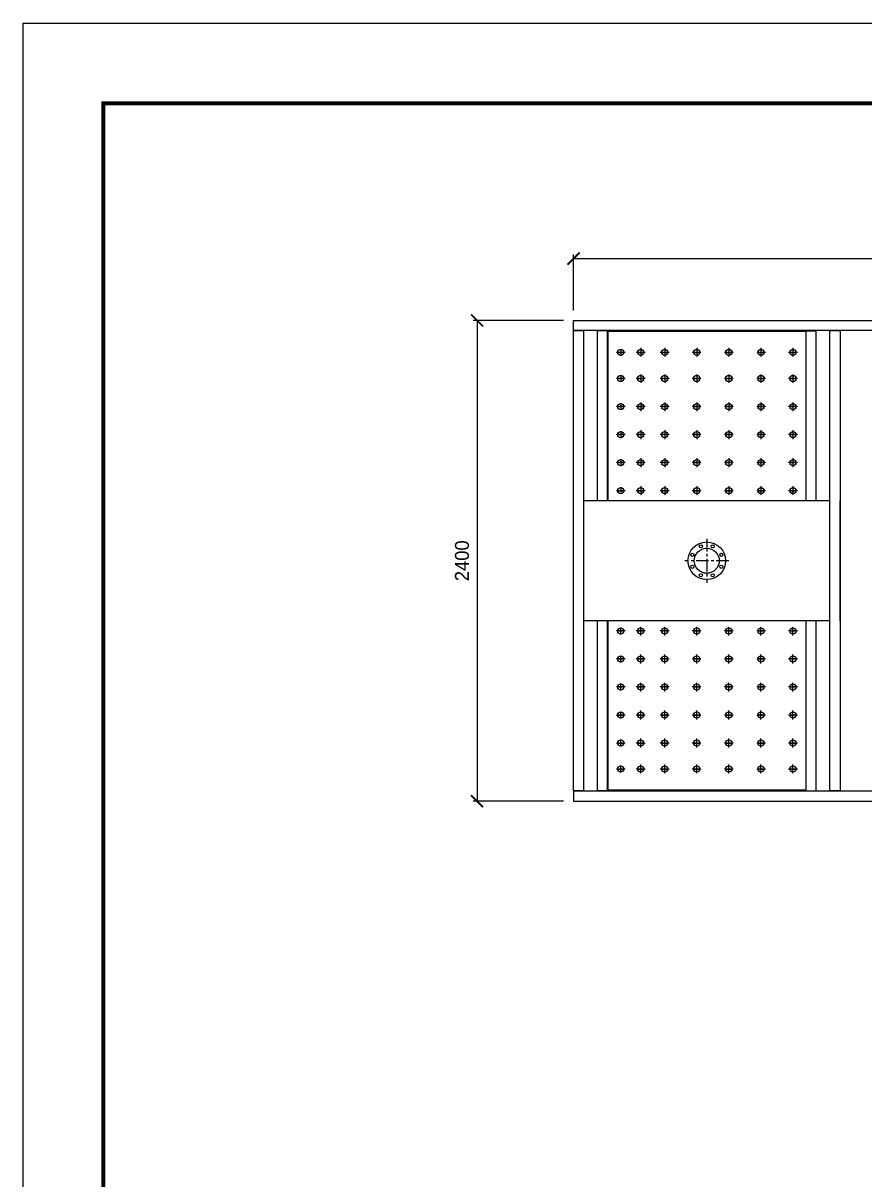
# Model space of a CAD drawing. Header units: millimetres. Extents: x 0 to 16815, y 0 to 11890.
# Drawn here: x 0 to 4202, y 6116 to 11890 of the extents above; entities that cross this region are included whole.
import ezdxf

# ---------------------------------------------------------------- set-up
doc = ezdxf.new("R2010")
doc.units = ezdxf.units.MM
doc.linetypes.add('CENTER', pattern=[2, 1.25, -0.25, 0.25, -0.25])
doc.layers.get('DEFPOINTS').update_dxf_attribs({"color": 143})
for name, color, linetype in [('CENTER', 1, 'CENTER'), ('냉각탑_dim', 1, 'Continuous'), ('냉각탑_form', 1, 'Continuous')]:
    doc.layers.add(name, color=color, linetype=linetype)
doc.styles.add('HY울릉도L', font='')
doc.styles.get('HY울릉도L').set_extended_font_data('HY울릉도L')
doc.dimstyles.new('성지DIM', dxfattribs={"dimtxt": 3.5, "dimasz": 3, "dimexe": 1, "dimexo": 2.5, "dimgap": 2, "dimtad": 1, "dimdec": 0, "dimzin": 3, "dimdsep": 46, "dimtxsty": 'HY울릉도L', "dimblk": 'ARCHTICK', "dimcen": -2, "dimclrd": 256, "dimclre": 256, "dimclrt": 7, "dimadec": 0, "dimazin": 0, "dimtfac": 1, "dimtdec": 0, "dimtofl": 0, "dimtmove": 0, "dimatfit": 3, "dimfxl": 0, "dimtolj": 1, "dimtzin": 0, "dimlwe": -1, "dimarcsym": 0})

# ---------------------------------------------------------------- blocks, each defined once
blk = doc.blocks.new('냉각탑form')
at = {"layer": 'DEFPOINTS'}
blk.add_lwpolyline([(0, 297.07), (420.1, 297.07), (420.1, 0), (0, 0)], close=True, dxfattribs=at)
at = {"layer": '냉각탑_form', "const_width": 0.5}
blk.add_lwpolyline([(10, 287.07), (10, 10), (410.1, 10), (410.1, 287.07)], close=True, dxfattribs=at)
blk = doc.blocks.new('_ArchTick')
at = {"color": 0, "linetype": 'ByBlock', "const_width": 0.15}
blk.add_lwpolyline([(-0.5, -0.5), (0.5, 0.5)], dxfattribs=at)
blk = doc.blocks.new('*D59')
at = {"layer": 'DEFPOINTS', "color": 0, "transparency": 16777216}
for p in [(2748.1, 10406.3), (2266.1, 8006.3), (2748.1, 8006.3)]:
    blk.add_point(p, dxfattribs=at)
at = {"layer": '냉각탑_dim', "transparency": 16777216}
for p, q in [((2698.1, 10406.3), (2246.1, 10406.3)), ((2698.1, 8006.3), (2246.1, 8006.3))]:
    blk.add_line(p, q, dxfattribs=at)
at = {"layer": '냉각탑_dim', "lineweight": -2, "transparency": 16777216}
blk.add_line((2266.1, 10406.3), (2266.1, 8006.3), dxfattribs=at)
at = {"layer": '냉각탑_dim', "lineweight": -2, "transparency": 16777216, "xscale": 60, "yscale": 60, "zscale": 60}
for p, rotation in [((2266.1, 10406.3), 90), ((2266.1, 8006.3), 270)]:
    blk.add_blockref('_ArchTick', p, dxfattribs=dict(at, rotation=rotation))
at = {"layer": '냉각탑_dim', "color": 7, "transparency": 16777216, "insert": (2191.1, 9206.3), "char_height": 70, "attachment_point": 5, "rotation": 90, "style": 'HY울릉도L'}
blk.add_mtext('\\A1;2400', dxfattribs=at)
blk = doc.blocks.new('*D60')
at = {"layer": 'DEFPOINTS', "color": 0, "transparency": 16777216}
for p in [(7948.1, 10714.7), (2748.1, 10406.3), (7948.1, 10406.3)]:
    blk.add_point(p, dxfattribs=at)
at = {"layer": '냉각탑_dim', "transparency": 16777216}
for p, q in [((2748.1, 10456.3), (2748.1, 10734.7)), ((7948.1, 10456.3), (7948.1, 10734.7))]:
    blk.add_line(p, q, dxfattribs=at)
at = {"layer": '냉각탑_dim', "lineweight": -2, "transparency": 16777216}
blk.add_line((2748.1, 10714.7), (7948.1, 10714.7), dxfattribs=at)
at = {"layer": '냉각탑_dim', "lineweight": -2, "transparency": 16777216, "xscale": 60, "yscale": 60, "zscale": 60, "rotation": 180}
blk.add_blockref('_ArchTick', (2748.1, 10714.7), dxfattribs=at)
at = {"layer": '냉각탑_dim', "lineweight": -2, "transparency": 16777216, "xscale": 60, "yscale": 60, "zscale": 60}
blk.add_blockref('_ArchTick', (7948.1, 10714.7), dxfattribs=at)
at = {"layer": '냉각탑_dim', "color": 7, "transparency": 16777216, "insert": (5348.1, 10789.7), "char_height": 70, "attachment_point": 5, "style": 'HY울릉도L'}
blk.add_mtext('\\A1;5200', dxfattribs=at)

msp = doc.modelspace()

# ---------------------------------------------------------------- linework, layer by layer
at = {"color": 3}
for p, q in [((2748.1, 10406.3), (4498.1, 10406.3)), ((2748.1, 10356.3), (2748.1, 10406.3)), ((2748, 8058.3), (2748, 10354.3)), ((2798, 10354.3), (2748, 10354.3)), ((4498.1, 10356.3), (2748.1, 10356.3)), ((2798, 10354.3), (2798, 8058.3)), ((2917, 10354.3), (2867, 10354.3)), ((2867, 9506.3), (2867, 10354.3)), ((2917, 9506.3), (2917, 10354.3)), ((2919, 10351.3), (2919, 9506.3)), ((3907, 10351.3), (2919, 10351.3)), ((2919, 10351.3), (2919, 9506.3)), ((3907, 10351.3), (3907, 9506.3)), ((3909, 10354.3), (3959, 10354.3)), ((3909, 9506.3), (3909, 10354.3)), ((3959, 9506.3), (3959, 10354.3)), ((4027.9, 8058.3), (4027.9, 10354.3)), ((4077.9, 10354.3), (4027.9, 10354.3)), ((4077.9, 10354.3), (4077.9, 8058.3)), ((2748, 9506.3), (2747.8, 9506.3)), ((4027.9, 9506.3), (2798, 9506.3)), ((4077.8, 9506.3), (4077.8, 8906.3)), ((2748, 8906.3), (2747.8, 8906.3)), ((4027.9, 8906.3), (2798, 8906.3)), ((2867, 8058.3), (2867, 8906.3)), ((2917, 8058.3), (2917, 8906.3)), ((2919, 8906.3), (2919, 8061.3)), ((2919, 8906.3), (2919, 8061.3)), ((3907, 8906.3), (3907, 8061.3)), ((3909, 8058.3), (3909, 8906.3)), ((3959, 8058.3), (3959, 8906.3)), ((2798, 8058.3), (2748, 8058.3)), ((4498.1, 8056.3), (2748.1, 8056.3)), ((2748.1, 8056.3), (2748.1, 8006.3)), ((2917, 8058.3), (2867, 8058.3)), ((3907, 8061.3), (2919, 8061.3)), ((3909, 8058.3), (3959, 8058.3)), ((4077.9, 8058.3), (4027.9, 8058.3)), ((2748.1, 8006.3), (4498.1, 8006.3))]:
    msp.add_line(p, q, dxfattribs=at)
for centre in [(2983, 10246.3), (3083, 10246.3), (3203, 10246.3), (3363, 10246.3), (3523, 10246.3), (3683, 10246.3), (3843, 10246.3), (2983, 10116.3), (3083, 10116.3), (3203, 10116.3), (3363, 10116.3), (3523, 10116.3), (3683, 10116.3), (3843, 10116.3), (2983, 9976.3), (3083, 9976.3), (3203, 9976.3), (3363, 9976.3), (3523, 9976.3), (3683, 9976.3), (3843, 9976.3), (2983, 9836.3), (3083, 9836.3), (3203, 9836.3), (3363, 9836.3), (3523, 9836.3), (3683, 9836.3), (3843, 9836.3), (2983, 9696.3), (3083, 9696.3), (3203, 9696.3), (3363, 9696.3), (3523, 9696.3), (3683, 9696.3), (3843, 9696.3), (2983, 9556.3), (3083, 9556.3), (3203, 9556.3), (3363, 9556.3), (3523, 9556.3), (3683, 9556.3), (3843, 9556.3), (2983, 8856.3), (3083, 8856.3), (3203, 8856.3), (3363, 8856.3), (3523, 8856.3), (3683, 8856.3), (3843, 8856.3), (2983, 8716.3), (3083, 8716.3), (3203, 8716.3), (3363, 8716.3), (3523, 8716.3), (3683, 8716.3), (3843, 8716.3), (2983, 8576.3), (3083, 8576.3), (3203, 8576.3), (3363, 8576.3), (3523, 8576.3), (3683, 8576.3), (3843, 8576.3), (2983, 8436.3), (3083, 8436.3), (3203, 8436.3), (3363, 8436.3), (3523, 8436.3), (3683, 8436.3), (3843, 8436.3), (2983, 8296.3), (3083, 8296.3), (3203, 8296.3), (3363, 8296.3), (3523, 8296.3), (3683, 8296.3), (3843, 8296.3), (2983, 8166.3), (3083, 8166.3), (3203, 8166.3), (3363, 8166.3), (3523, 8166.3), (3683, 8166.3), (3843, 8166.3)]:
    msp.add_circle(centre, 15.5)
for centre, radius in [((3412.8, 9206.3), 93.8), ((3340.7, 9236.2), 7.81), ((3412.8, 9206.3), 62.5), ((3382.9, 9278.5), 7.81), ((3442.7, 9278.5), 7.81), ((3485, 9236.2), 7.81), ((3340.7, 9176.4), 7.81), ((3485, 9176.4), 7.81), ((3382.9, 9134.1), 7.81), ((3442.7, 9134.1), 7.81)]:
    msp.add_circle(centre, radius, dxfattribs=at)
at = {"layer": 'CENTER'}
for p, q in [((3005.3, 10246.3), (2960.7, 10246.3)), ((2965.8, 10246.3), (3000.2, 10246.3)), ((3000.2, 10246.3), (2965.8, 10246.3)), ((2965.8, 10246.3), (3000.2, 10246.3)), ((2983, 10263.5), (2983, 10229.1)), ((3105.3, 10246.3), (3060.7, 10246.3)), ((3065.8, 10246.3), (3100.2, 10246.3)), ((3100.2, 10246.3), (3065.8, 10246.3)), ((3065.8, 10246.3), (3100.2, 10246.3)), ((3083, 10268.6), (3083, 10223.9)), ((3083, 10263.5), (3083, 10229.1)), ((3225.3, 10246.3), (3180.7, 10246.3)), ((3185.8, 10246.3), (3220.2, 10246.3)), ((3220.2, 10246.3), (3185.8, 10246.3)), ((3185.8, 10246.3), (3220.2, 10246.3)), ((3203, 10268.6), (3203, 10223.9)), ((3203, 10263.5), (3203, 10229.1)), ((3385.3, 10246.3), (3340.7, 10246.3)), ((3345.8, 10246.3), (3380.2, 10246.3)), ((3380.2, 10246.3), (3345.8, 10246.3)), ((3345.8, 10246.3), (3380.2, 10246.3)), ((3363, 10268.6), (3363, 10223.9)), ((3363, 10263.5), (3363, 10229.1)), ((3545.3, 10246.3), (3500.7, 10246.3)), ((3505.8, 10246.3), (3540.2, 10246.3)), ((3540.2, 10246.3), (3505.8, 10246.3)), ((3505.8, 10246.3), (3540.2, 10246.3)), ((3523, 10268.6), (3523, 10223.9)), ((3523, 10263.5), (3523, 10229.1)), ((3705.3, 10246.3), (3660.7, 10246.3)), ((3665.8, 10246.3), (3700.2, 10246.3)), ((3700.2, 10246.3), (3665.8, 10246.3)), ((3665.8, 10246.3), (3700.2, 10246.3)), ((3683, 10268.6), (3683, 10223.9)), ((3683, 10263.5), (3683, 10229.1)), ((3865.3, 10246.3), (3820.7, 10246.3)), ((3825.8, 10246.3), (3860.2, 10246.3)), ((3860.2, 10246.3), (3825.8, 10246.3)), ((3825.8, 10246.3), (3860.2, 10246.3)), ((3843, 10268.6), (3843, 10223.9)), ((3843, 10263.5), (3843, 10229.1)), ((3005.3, 10116.3), (2960.7, 10116.3)), ((2965.8, 10116.3), (3000.2, 10116.3)), ((3000.2, 10116.3), (2965.8, 10116.3)), ((2965.8, 10116.3), (3000.2, 10116.3)), ((2983, 10133.5), (2983, 10099.1)), ((3105.3, 10116.3), (3060.7, 10116.3)), ((3065.8, 10116.3), (3100.2, 10116.3)), ((3100.2, 10116.3), (3065.8, 10116.3)), ((3065.8, 10116.3), (3100.2, 10116.3)), ((3083, 10138.6), (3083, 10093.9)), ((3083, 10133.5), (3083, 10099.1)), ((3083, 10133.5), (3083, 10099.1)), ((3225.3, 10116.3), (3180.7, 10116.3)), ((3185.8, 10116.3), (3220.2, 10116.3)), ((3220.2, 10116.3), (3185.8, 10116.3)), ((3185.8, 10116.3), (3220.2, 10116.3)), ((3203, 10138.6), (3203, 10093.9)), ((3203, 10133.5), (3203, 10099.1)), ((3203, 10133.5), (3203, 10099.1)), ((3385.3, 10116.3), (3340.7, 10116.3)), ((3345.8, 10116.3), (3380.2, 10116.3)), ((3380.2, 10116.3), (3345.8, 10116.3)), ((3345.8, 10116.3), (3380.2, 10116.3)), ((3363, 10138.6), (3363, 10093.9)), ((3363, 10133.5), (3363, 10099.1)), ((3363, 10133.5), (3363, 10099.1)), ((3545.3, 10116.3), (3500.7, 10116.3)), ((3505.8, 10116.3), (3540.2, 10116.3)), ((3540.2, 10116.3), (3505.8, 10116.3)), ((3505.8, 10116.3), (3540.2, 10116.3)), ((3523, 10138.6), (3523, 10093.9)), ((3523, 10133.5), (3523, 10099.1)), ((3523, 10133.5), (3523, 10099.1)), ((3705.3, 10116.3), (3660.7, 10116.3)), ((3665.8, 10116.3), (3700.2, 10116.3)), ((3700.2, 10116.3), (3665.8, 10116.3)), ((3665.8, 10116.3), (3700.2, 10116.3)), ((3683, 10138.6), (3683, 10093.9)), ((3683, 10133.5), (3683, 10099.1)), ((3683, 10133.5), (3683, 10099.1)), ((3865.3, 10116.3), (3820.7, 10116.3)), ((3825.8, 10116.3), (3860.2, 10116.3)), ((3860.2, 10116.3), (3825.8, 10116.3)), ((3825.8, 10116.3), (3860.2, 10116.3)), ((3843, 10138.6), (3843, 10093.9)), ((3843, 10133.5), (3843, 10099.1)), ((3843, 10133.5), (3843, 10099.1)), ((2983, 9993.5), (2983, 9959.1)), ((3083, 9998.6), (3083, 9953.9)), ((3083, 9993.5), (3083, 9959.1)), ((3083, 9993.5), (3083, 9959.1)), ((3203, 9998.6), (3203, 9953.9)), ((3203, 9993.5), (3203, 9959.1)), ((3203, 9993.5), (3203, 9959.1)), ((3363, 9998.6), (3363, 9953.9)), ((3363, 9993.5), (3363, 9959.1)), ((3363, 9993.5), (3363, 9959.1)), ((3523, 9998.6), (3523, 9953.9)), ((3523, 9993.5), (3523, 9959.1)), ((3523, 9993.5), (3523, 9959.1)), ((3683, 9998.6), (3683, 9953.9)), ((3683, 9993.5), (3683, 9959.1)), ((3683, 9993.5), (3683, 9959.1)), ((3843, 9998.6), (3843, 9953.9)), ((3843, 9993.5), (3843, 9959.1)), ((3843, 9993.5), (3843, 9959.1)), ((3005.3, 9976.3), (2960.7, 9976.3)), ((2965.8, 9976.3), (3000.2, 9976.3)), ((3000.2, 9976.3), (2965.8, 9976.3)), ((2965.8, 9976.3), (3000.2, 9976.3)), ((3105.3, 9976.3), (3060.7, 9976.3)), ((3065.8, 9976.3), (3100.2, 9976.3)), ((3100.2, 9976.3), (3065.8, 9976.3)), ((3065.8, 9976.3), (3100.2, 9976.3)), ((3225.3, 9976.3), (3180.7, 9976.3)), ((3185.8, 9976.3), (3220.2, 9976.3)), ((3220.2, 9976.3), (3185.8, 9976.3)), ((3185.8, 9976.3), (3220.2, 9976.3)), ((3385.3, 9976.3), (3340.7, 9976.3)), ((3345.8, 9976.3), (3380.2, 9976.3)), ((3380.2, 9976.3), (3345.8, 9976.3)), ((3345.8, 9976.3), (3380.2, 9976.3)), ((3545.3, 9976.3), (3500.7, 9976.3)), ((3505.8, 9976.3), (3540.2, 9976.3)), ((3540.2, 9976.3), (3505.8, 9976.3)), ((3505.8, 9976.3), (3540.2, 9976.3)), ((3705.3, 9976.3), (3660.7, 9976.3)), ((3665.8, 9976.3), (3700.2, 9976.3)), ((3700.2, 9976.3), (3665.8, 9976.3)), ((3665.8, 9976.3), (3700.2, 9976.3)), ((3865.3, 9976.3), (3820.7, 9976.3)), ((3825.8, 9976.3), (3860.2, 9976.3)), ((3860.2, 9976.3), (3825.8, 9976.3)), ((3825.8, 9976.3), (3860.2, 9976.3)), ((3005.3, 9836.3), (2960.7, 9836.3)), ((2965.8, 9836.3), (3000.2, 9836.3)), ((3000.2, 9836.3), (2965.8, 9836.3)), ((2965.8, 9836.3), (3000.2, 9836.3)), ((2983, 9853.5), (2983, 9819.1)), ((3105.3, 9836.3), (3060.7, 9836.3)), ((3065.8, 9836.3), (3100.2, 9836.3)), ((3100.2, 9836.3), (3065.8, 9836.3)), ((3065.8, 9836.3), (3100.2, 9836.3)), ((3083, 9858.6), (3083, 9813.9)), ((3083, 9853.5), (3083, 9819.1)), ((3083, 9853.5), (3083, 9819.1)), ((3225.3, 9836.3), (3180.7, 9836.3)), ((3185.8, 9836.3), (3220.2, 9836.3)), ((3220.2, 9836.3), (3185.8, 9836.3)), ((3185.8, 9836.3), (3220.2, 9836.3)), ((3203, 9858.6), (3203, 9813.9)), ((3203, 9853.5), (3203, 9819.1)), ((3203, 9853.5), (3203, 9819.1)), ((3385.3, 9836.3), (3340.7, 9836.3)), ((3345.8, 9836.3), (3380.2, 9836.3)), ((3380.2, 9836.3), (3345.8, 9836.3)), ((3345.8, 9836.3), (3380.2, 9836.3)), ((3363, 9858.6), (3363, 9813.9)), ((3363, 9853.5), (3363, 9819.1)), ((3363, 9853.5), (3363, 9819.1)), ((3545.3, 9836.3), (3500.7, 9836.3)), ((3505.8, 9836.3), (3540.2, 9836.3)), ((3540.2, 9836.3), (3505.8, 9836.3)), ((3505.8, 9836.3), (3540.2, 9836.3)), ((3523, 9858.6), (3523, 9813.9)), ((3523, 9853.5), (3523, 9819.1)), ((3523, 9853.5), (3523, 9819.1)), ((3705.3, 9836.3), (3660.7, 9836.3)), ((3665.8, 9836.3), (3700.2, 9836.3)), ((3700.2, 9836.3), (3665.8, 9836.3)), ((3665.8, 9836.3), (3700.2, 9836.3)), ((3683, 9858.6), (3683, 9813.9)), ((3683, 9853.5), (3683, 9819.1)), ((3683, 9853.5), (3683, 9819.1)), ((3865.3, 9836.3), (3820.7, 9836.3)), ((3825.8, 9836.3), (3860.2, 9836.3)), ((3860.2, 9836.3), (3825.8, 9836.3)), ((3825.8, 9836.3), (3860.2, 9836.3)), ((3843, 9858.6), (3843, 9813.9)), ((3843, 9853.5), (3843, 9819.1)), ((3843, 9853.5), (3843, 9819.1)), ((2983, 9713.5), (2983, 9679.1)), ((3083, 9718.6), (3083, 9673.9)), ((3083, 9713.5), (3083, 9679.1)), ((3083, 9713.5), (3083, 9679.1)), ((3203, 9718.6), (3203, 9673.9)), ((3203, 9713.5), (3203, 9679.1)), ((3203, 9713.5), (3203, 9679.1)), ((3363, 9718.6), (3363, 9673.9)), ((3363, 9713.5), (3363, 9679.1)), ((3363, 9713.5), (3363, 9679.1)), ((3523, 9718.6), (3523, 9673.9)), ((3523, 9713.5), (3523, 9679.1)), ((3523, 9713.5), (3523, 9679.1)), ((3683, 9718.6), (3683, 9673.9)), ((3683, 9713.5), (3683, 9679.1)), ((3683, 9713.5), (3683, 9679.1)), ((3843, 9718.6), (3843, 9673.9)), ((3843, 9713.5), (3843, 9679.1)), ((3843, 9713.5), (3843, 9679.1)), ((3005.3, 9696.3), (2960.7, 9696.3)), ((2965.8, 9696.3), (3000.2, 9696.3)), ((3000.2, 9696.3), (2965.8, 9696.3)), ((2965.8, 9696.3), (3000.2, 9696.3)), ((3105.3, 9696.3), (3060.7, 9696.3)), ((3065.8, 9696.3), (3100.2, 9696.3)), ((3100.2, 9696.3), (3065.8, 9696.3)), ((3065.8, 9696.3), (3100.2, 9696.3)), ((3225.3, 9696.3), (3180.7, 9696.3)), ((3185.8, 9696.3), (3220.2, 9696.3)), ((3220.2, 9696.3), (3185.8, 9696.3)), ((3185.8, 9696.3), (3220.2, 9696.3)), ((3385.3, 9696.3), (3340.7, 9696.3)), ((3345.8, 9696.3), (3380.2, 9696.3)), ((3380.2, 9696.3), (3345.8, 9696.3)), ((3345.8, 9696.3), (3380.2, 9696.3)), ((3545.3, 9696.3), (3500.7, 9696.3)), ((3505.8, 9696.3), (3540.2, 9696.3)), ((3540.2, 9696.3), (3505.8, 9696.3)), ((3505.8, 9696.3), (3540.2, 9696.3)), ((3705.3, 9696.3), (3660.7, 9696.3)), ((3665.8, 9696.3), (3700.2, 9696.3)), ((3700.2, 9696.3), (3665.8, 9696.3)), ((3665.8, 9696.3), (3700.2, 9696.3)), ((3865.3, 9696.3), (3820.7, 9696.3)), ((3825.8, 9696.3), (3860.2, 9696.3)), ((3860.2, 9696.3), (3825.8, 9696.3)), ((3825.8, 9696.3), (3860.2, 9696.3)), ((3005.3, 9556.3), (2960.7, 9556.3)), ((2965.8, 9556.3), (3000.2, 9556.3)), ((3000.2, 9556.3), (2965.8, 9556.3)), ((2965.8, 9556.3), (3000.2, 9556.3)), ((2983, 9573.5), (2983, 9539.1)), ((3105.3, 9556.3), (3060.7, 9556.3)), ((3065.8, 9556.3), (3100.2, 9556.3)), ((3100.2, 9556.3), (3065.8, 9556.3)), ((3065.8, 9556.3), (3100.2, 9556.3)), ((3083, 9578.6), (3083, 9533.9)), ((3083, 9573.5), (3083, 9539.1)), ((3083, 9573.5), (3083, 9539.1)), ((3225.3, 9556.3), (3180.7, 9556.3)), ((3185.8, 9556.3), (3220.2, 9556.3)), ((3220.2, 9556.3), (3185.8, 9556.3)), ((3185.8, 9556.3), (3220.2, 9556.3)), ((3203, 9578.6), (3203, 9533.9)), ((3203, 9573.5), (3203, 9539.1)), ((3203, 9573.5), (3203, 9539.1)), ((3385.3, 9556.3), (3340.7, 9556.3)), ((3345.8, 9556.3), (3380.2, 9556.3)), ((3380.2, 9556.3), (3345.8, 9556.3)), ((3345.8, 9556.3), (3380.2, 9556.3)), ((3363, 9578.6), (3363, 9533.9)), ((3363, 9573.5), (3363, 9539.1)), ((3363, 9573.5), (3363, 9539.1)), ((3545.3, 9556.3), (3500.7, 9556.3)), ((3505.8, 9556.3), (3540.2, 9556.3)), ((3540.2, 9556.3), (3505.8, 9556.3)), ((3505.8, 9556.3), (3540.2, 9556.3)), ((3523, 9578.6), (3523, 9533.9)), ((3523, 9573.5), (3523, 9539.1)), ((3523, 9573.5), (3523, 9539.1)), ((3705.3, 9556.3), (3660.7, 9556.3)), ((3665.8, 9556.3), (3700.2, 9556.3)), ((3700.2, 9556.3), (3665.8, 9556.3)), ((3665.8, 9556.3), (3700.2, 9556.3)), ((3683, 9578.6), (3683, 9533.9)), ((3683, 9573.5), (3683, 9539.1)), ((3683, 9573.5), (3683, 9539.1)), ((3865.3, 9556.3), (3820.7, 9556.3)), ((3825.8, 9556.3), (3860.2, 9556.3)), ((3860.2, 9556.3), (3825.8, 9556.3)), ((3825.8, 9556.3), (3860.2, 9556.3)), ((3843, 9578.6), (3843, 9533.9)), ((3843, 9573.5), (3843, 9539.1)), ((3843, 9573.5), (3843, 9539.1)), ((3005.3, 8856.3), (2960.7, 8856.3)), ((2965.8, 8856.3), (3000.2, 8856.3)), ((3000.2, 8856.3), (2965.8, 8856.3)), ((2965.8, 8856.3), (3000.2, 8856.3)), ((2983, 8839.1), (2983, 8873.5)), ((3105.3, 8856.3), (3060.7, 8856.3)), ((3065.8, 8856.3), (3100.2, 8856.3)), ((3100.2, 8856.3), (3065.8, 8856.3)), ((3065.8, 8856.3), (3100.2, 8856.3)), ((3083, 8833.9), (3083, 8878.6)), ((3083, 8839.1), (3083, 8873.5)), ((3083, 8839.1), (3083, 8873.5)), ((3225.3, 8856.3), (3180.7, 8856.3)), ((3185.8, 8856.3), (3220.2, 8856.3)), ((3220.2, 8856.3), (3185.8, 8856.3)), ((3185.8, 8856.3), (3220.2, 8856.3)), ((3203, 8833.9), (3203, 8878.6)), ((3203, 8839.1), (3203, 8873.5)), ((3203, 8839.1), (3203, 8873.5)), ((3385.3, 8856.3), (3340.7, 8856.3)), ((3345.8, 8856.3), (3380.2, 8856.3)), ((3380.2, 8856.3), (3345.8, 8856.3)), ((3345.8, 8856.3), (3380.2, 8856.3)), ((3363, 8833.9), (3363, 8878.6)), ((3363, 8839.1), (3363, 8873.5)), ((3363, 8839.1), (3363, 8873.5)), ((3545.3, 8856.3), (3500.7, 8856.3)), ((3505.8, 8856.3), (3540.2, 8856.3)), ((3540.2, 8856.3), (3505.8, 8856.3)), ((3505.8, 8856.3), (3540.2, 8856.3)), ((3523, 8833.9), (3523, 8878.6)), ((3523, 8839.1), (3523, 8873.5)), ((3523, 8839.1), (3523, 8873.5)), ((3705.3, 8856.3), (3660.7, 8856.3)), ((3665.8, 8856.3), (3700.2, 8856.3)), ((3700.2, 8856.3), (3665.8, 8856.3)), ((3665.8, 8856.3), (3700.2, 8856.3)), ((3683, 8833.9), (3683, 8878.6)), ((3683, 8839.1), (3683, 8873.5)), ((3683, 8839.1), (3683, 8873.5)), ((3865.3, 8856.3), (3820.7, 8856.3)), ((3825.8, 8856.3), (3860.2, 8856.3)), ((3860.2, 8856.3), (3825.8, 8856.3)), ((3825.8, 8856.3), (3860.2, 8856.3)), ((3843, 8833.9), (3843, 8878.6)), ((3843, 8839.1), (3843, 8873.5)), ((3843, 8839.1), (3843, 8873.5)), ((2983, 8699.1), (2983, 8733.5)), ((3083, 8693.9), (3083, 8738.6)), ((3083, 8699.1), (3083, 8733.5)), ((3083, 8699.1), (3083, 8733.5)), ((3203, 8693.9), (3203, 8738.6)), ((3203, 8699.1), (3203, 8733.5)), ((3203, 8699.1), (3203, 8733.5)), ((3363, 8693.9), (3363, 8738.6)), ((3363, 8699.1), (3363, 8733.5)), ((3363, 8699.1), (3363, 8733.5)), ((3523, 8693.9), (3523, 8738.6)), ((3523, 8699.1), (3523, 8733.5)), ((3523, 8699.1), (3523, 8733.5)), ((3683, 8693.9), (3683, 8738.6)), ((3683, 8699.1), (3683, 8733.5)), ((3683, 8699.1), (3683, 8733.5)), ((3843, 8693.9), (3843, 8738.6)), ((3843, 8699.1), (3843, 8733.5)), ((3843, 8699.1), (3843, 8733.5)), ((3005.3, 8716.3), (2960.7, 8716.3)), ((2965.8, 8716.3), (3000.2, 8716.3)), ((3000.2, 8716.3), (2965.8, 8716.3)), ((2965.8, 8716.3), (3000.2, 8716.3)), ((3105.3, 8716.3), (3060.7, 8716.3)), ((3065.8, 8716.3), (3100.2, 8716.3)), ((3100.2, 8716.3), (3065.8, 8716.3)), ((3065.8, 8716.3), (3100.2, 8716.3)), ((3225.3, 8716.3), (3180.7, 8716.3)), ((3185.8, 8716.3), (3220.2, 8716.3)), ((3220.2, 8716.3), (3185.8, 8716.3)), ((3185.8, 8716.3), (3220.2, 8716.3)), ((3385.3, 8716.3), (3340.7, 8716.3)), ((3345.8, 8716.3), (3380.2, 8716.3)), ((3380.2, 8716.3), (3345.8, 8716.3)), ((3345.8, 8716.3), (3380.2, 8716.3)), ((3545.3, 8716.3), (3500.7, 8716.3)), ((3505.8, 8716.3), (3540.2, 8716.3)), ((3540.2, 8716.3), (3505.8, 8716.3)), ((3505.8, 8716.3), (3540.2, 8716.3)), ((3705.3, 8716.3), (3660.7, 8716.3)), ((3665.8, 8716.3), (3700.2, 8716.3)), ((3700.2, 8716.3), (3665.8, 8716.3)), ((3665.8, 8716.3), (3700.2, 8716.3)), ((3865.3, 8716.3), (3820.7, 8716.3)), ((3825.8, 8716.3), (3860.2, 8716.3)), ((3860.2, 8716.3), (3825.8, 8716.3)), ((3825.8, 8716.3), (3860.2, 8716.3)), ((3005.3, 8576.3), (2960.7, 8576.3)), ((2965.8, 8576.3), (3000.2, 8576.3)), ((3000.2, 8576.3), (2965.8, 8576.3)), ((2965.8, 8576.3), (3000.2, 8576.3)), ((2983, 8559.1), (2983, 8593.5)), ((3105.3, 8576.3), (3060.7, 8576.3)), ((3065.8, 8576.3), (3100.2, 8576.3)), ((3100.2, 8576.3), (3065.8, 8576.3)), ((3065.8, 8576.3), (3100.2, 8576.3)), ((3083, 8553.9), (3083, 8598.6)), ((3083, 8559.1), (3083, 8593.5)), ((3083, 8559.1), (3083, 8593.5)), ((3225.3, 8576.3), (3180.7, 8576.3)), ((3185.8, 8576.3), (3220.2, 8576.3)), ((3220.2, 8576.3), (3185.8, 8576.3)), ((3185.8, 8576.3), (3220.2, 8576.3)), ((3203, 8553.9), (3203, 8598.6)), ((3203, 8559.1), (3203, 8593.5)), ((3203, 8559.1), (3203, 8593.5)), ((3385.3, 8576.3), (3340.7, 8576.3)), ((3345.8, 8576.3), (3380.2, 8576.3)), ((3380.2, 8576.3), (3345.8, 8576.3)), ((3345.8, 8576.3), (3380.2, 8576.3)), ((3363, 8553.9), (3363, 8598.6)), ((3363, 8559.1), (3363, 8593.5)), ((3363, 8559.1), (3363, 8593.5)), ((3545.3, 8576.3), (3500.7, 8576.3)), ((3505.8, 8576.3), (3540.2, 8576.3)), ((3540.2, 8576.3), (3505.8, 8576.3)), ((3505.8, 8576.3), (3540.2, 8576.3)), ((3523, 8553.9), (3523, 8598.6)), ((3523, 8559.1), (3523, 8593.5)), ((3523, 8559.1), (3523, 8593.5)), ((3705.3, 8576.3), (3660.7, 8576.3)), ((3665.8, 8576.3), (3700.2, 8576.3)), ((3700.2, 8576.3), (3665.8, 8576.3)), ((3665.8, 8576.3), (3700.2, 8576.3)), ((3683, 8553.9), (3683, 8598.6)), ((3683, 8559.1), (3683, 8593.5)), ((3683, 8559.1), (3683, 8593.5)), ((3865.3, 8576.3), (3820.7, 8576.3)), ((3825.8, 8576.3), (3860.2, 8576.3)), ((3860.2, 8576.3), (3825.8, 8576.3)), ((3825.8, 8576.3), (3860.2, 8576.3)), ((3843, 8553.9), (3843, 8598.6)), ((3843, 8559.1), (3843, 8593.5)), ((3843, 8559.1), (3843, 8593.5)), ((3005.3, 8436.3), (2960.7, 8436.3)), ((2965.8, 8436.3), (3000.2, 8436.3)), ((3000.2, 8436.3), (2965.8, 8436.3)), ((2965.8, 8436.3), (3000.2, 8436.3)), ((2983, 8419.1), (2983, 8453.5)), ((3105.3, 8436.3), (3060.7, 8436.3)), ((3065.8, 8436.3), (3100.2, 8436.3)), ((3100.2, 8436.3), (3065.8, 8436.3)), ((3065.8, 8436.3), (3100.2, 8436.3)), ((3083, 8413.9), (3083, 8458.6)), ((3083, 8419.1), (3083, 8453.5)), ((3083, 8419.1), (3083, 8453.5)), ((3225.3, 8436.3), (3180.7, 8436.3)), ((3185.8, 8436.3), (3220.2, 8436.3)), ((3220.2, 8436.3), (3185.8, 8436.3)), ((3185.8, 8436.3), (3220.2, 8436.3)), ((3203, 8413.9), (3203, 8458.6)), ((3203, 8419.1), (3203, 8453.5)), ((3203, 8419.1), (3203, 8453.5)), ((3385.3, 8436.3), (3340.7, 8436.3)), ((3345.8, 8436.3), (3380.2, 8436.3)), ((3380.2, 8436.3), (3345.8, 8436.3)), ((3345.8, 8436.3), (3380.2, 8436.3)), ((3363, 8413.9), (3363, 8458.6)), ((3363, 8419.1), (3363, 8453.5)), ((3363, 8419.1), (3363, 8453.5)), ((3545.3, 8436.3), (3500.7, 8436.3)), ((3505.8, 8436.3), (3540.2, 8436.3)), ((3540.2, 8436.3), (3505.8, 8436.3)), ((3505.8, 8436.3), (3540.2, 8436.3)), ((3523, 8413.9), (3523, 8458.6)), ((3523, 8419.1), (3523, 8453.5)), ((3523, 8419.1), (3523, 8453.5)), ((3705.3, 8436.3), (3660.7, 8436.3)), ((3665.8, 8436.3), (3700.2, 8436.3)), ((3700.2, 8436.3), (3665.8, 8436.3)), ((3665.8, 8436.3), (3700.2, 8436.3)), ((3683, 8413.9), (3683, 8458.6)), ((3683, 8419.1), (3683, 8453.5)), ((3683, 8419.1), (3683, 8453.5)), ((3865.3, 8436.3), (3820.7, 8436.3)), ((3825.8, 8436.3), (3860.2, 8436.3)), ((3860.2, 8436.3), (3825.8, 8436.3)), ((3825.8, 8436.3), (3860.2, 8436.3)), ((3843, 8413.9), (3843, 8458.6)), ((3843, 8419.1), (3843, 8453.5)), ((3843, 8419.1), (3843, 8453.5)), ((3083, 8273.9), (3083, 8318.6)), ((3203, 8273.9), (3203, 8318.6)), ((3363, 8273.9), (3363, 8318.6)), ((3523, 8273.9), (3523, 8318.6)), ((3683, 8273.9), (3683, 8318.6)), ((3843, 8273.9), (3843, 8318.6)), ((3005.3, 8296.3), (2960.7, 8296.3)), ((2965.8, 8296.3), (3000.2, 8296.3)), ((3000.2, 8296.3), (2965.8, 8296.3)), ((2965.8, 8296.3), (3000.2, 8296.3)), ((2983, 8279.1), (2983, 8313.5)), ((3105.3, 8296.3), (3060.7, 8296.3)), ((3065.8, 8296.3), (3100.2, 8296.3)), ((3100.2, 8296.3), (3065.8, 8296.3)), ((3065.8, 8296.3), (3100.2, 8296.3)), ((3083, 8279.1), (3083, 8313.5)), ((3083, 8279.1), (3083, 8313.5)), ((3225.3, 8296.3), (3180.7, 8296.3)), ((3185.8, 8296.3), (3220.2, 8296.3)), ((3220.2, 8296.3), (3185.8, 8296.3)), ((3185.8, 8296.3), (3220.2, 8296.3)), ((3203, 8279.1), (3203, 8313.5)), ((3203, 8279.1), (3203, 8313.5)), ((3385.3, 8296.3), (3340.7, 8296.3)), ((3345.8, 8296.3), (3380.2, 8296.3)), ((3380.2, 8296.3), (3345.8, 8296.3)), ((3345.8, 8296.3), (3380.2, 8296.3)), ((3363, 8279.1), (3363, 8313.5)), ((3363, 8279.1), (3363, 8313.5)), ((3545.3, 8296.3), (3500.7, 8296.3)), ((3505.8, 8296.3), (3540.2, 8296.3)), ((3540.2, 8296.3), (3505.8, 8296.3)), ((3505.8, 8296.3), (3540.2, 8296.3)), ((3523, 8279.1), (3523, 8313.5)), ((3523, 8279.1), (3523, 8313.5)), ((3705.3, 8296.3), (3660.7, 8296.3)), ((3665.8, 8296.3), (3700.2, 8296.3)), ((3700.2, 8296.3), (3665.8, 8296.3)), ((3665.8, 8296.3), (3700.2, 8296.3)), ((3683, 8279.1), (3683, 8313.5)), ((3683, 8279.1), (3683, 8313.5)), ((3865.3, 8296.3), (3820.7, 8296.3)), ((3825.8, 8296.3), (3860.2, 8296.3)), ((3860.2, 8296.3), (3825.8, 8296.3)), ((3825.8, 8296.3), (3860.2, 8296.3)), ((3843, 8279.1), (3843, 8313.5)), ((3843, 8279.1), (3843, 8313.5)), ((3005.3, 8166.3), (2960.7, 8166.3)), ((2965.8, 8166.3), (3000.2, 8166.3)), ((3000.2, 8166.3), (2965.8, 8166.3)), ((2965.8, 8166.3), (3000.2, 8166.3)), ((2983, 8149.1), (2983, 8183.5)), ((3105.3, 8166.3), (3060.7, 8166.3)), ((3065.8, 8166.3), (3100.2, 8166.3)), ((3100.2, 8166.3), (3065.8, 8166.3)), ((3065.8, 8166.3), (3100.2, 8166.3)), ((3083, 8143.9), (3083, 8188.6)), ((3083, 8149.1), (3083, 8183.5)), ((3225.3, 8166.3), (3180.7, 8166.3)), ((3185.8, 8166.3), (3220.2, 8166.3)), ((3220.2, 8166.3), (3185.8, 8166.3)), ((3185.8, 8166.3), (3220.2, 8166.3)), ((3203, 8143.9), (3203, 8188.6)), ((3203, 8149.1), (3203, 8183.5)), ((3385.3, 8166.3), (3340.7, 8166.3)), ((3345.8, 8166.3), (3380.2, 8166.3)), ((3380.2, 8166.3), (3345.8, 8166.3)), ((3345.8, 8166.3), (3380.2, 8166.3)), ((3363, 8143.9), (3363, 8188.6)), ((3363, 8149.1), (3363, 8183.5)), ((3545.3, 8166.3), (3500.7, 8166.3)), ((3505.8, 8166.3), (3540.2, 8166.3)), ((3540.2, 8166.3), (3505.8, 8166.3)), ((3505.8, 8166.3), (3540.2, 8166.3)), ((3523, 8143.9), (3523, 8188.6)), ((3523, 8149.1), (3523, 8183.5)), ((3705.3, 8166.3), (3660.7, 8166.3)), ((3665.8, 8166.3), (3700.2, 8166.3)), ((3700.2, 8166.3), (3665.8, 8166.3)), ((3665.8, 8166.3), (3700.2, 8166.3)), ((3683, 8143.9), (3683, 8188.6)), ((3683, 8149.1), (3683, 8183.5)), ((3865.3, 8166.3), (3820.7, 8166.3)), ((3825.8, 8166.3), (3860.2, 8166.3)), ((3860.2, 8166.3), (3825.8, 8166.3)), ((3825.8, 8166.3), (3860.2, 8166.3)), ((3843, 8143.9), (3843, 8188.6)), ((3843, 8149.1), (3843, 8183.5))]:
    msp.add_line(p, q, dxfattribs=at)
at = {"layer": 'CENTER', "linetype": 'CENTER', "ltscale": 50}
for p, q in [((3412.8, 9315.7), (3412.8, 9096.9)), ((3522.2, 9206.3), (3303.5, 9206.3))]:
    msp.add_line(p, q, dxfattribs=at)

# ---------------------------------------------------------------- block references
at = {"layer": '냉각탑_form', "xscale": 40.02539682539683, "yscale": 40.02539682539683, "zscale": 40.02539682539683}
msp.add_blockref('냉각탑form', (0, 0), dxfattribs=at)

# ---------------------------------------------------------------- dimensions: what is measured, and where the dimension line sits
at = {"layer": '냉각탑_dim'}
dim = msp.add_linear_dim(base=(7948.1, 10714.7), p1=(2748.1, 10406.3), p2=(7948.1, 10406.3), dimstyle='성지DIM', override={"dimscale": 20, "dimtmove": 2}, dxfattribs=at)
dim.commit()
dim.dimension.update_dxf_attribs({"geometry": '*D60', "text_midpoint": (5348.1, 10789.7)})
dim = msp.add_linear_dim(base=(2266.1, 8006.3), p1=(2748.1, 10406.3), p2=(2748.1, 8006.3), angle=90, dimstyle='성지DIM', override={"dimscale": 20, "dimtmove": 2}, dxfattribs=at)
dim.commit()
dim.dimension.update_dxf_attribs({"geometry": '*D59', "text_midpoint": (2191.1, 9206.3)})

doc.saveas('drawing.dxf')
